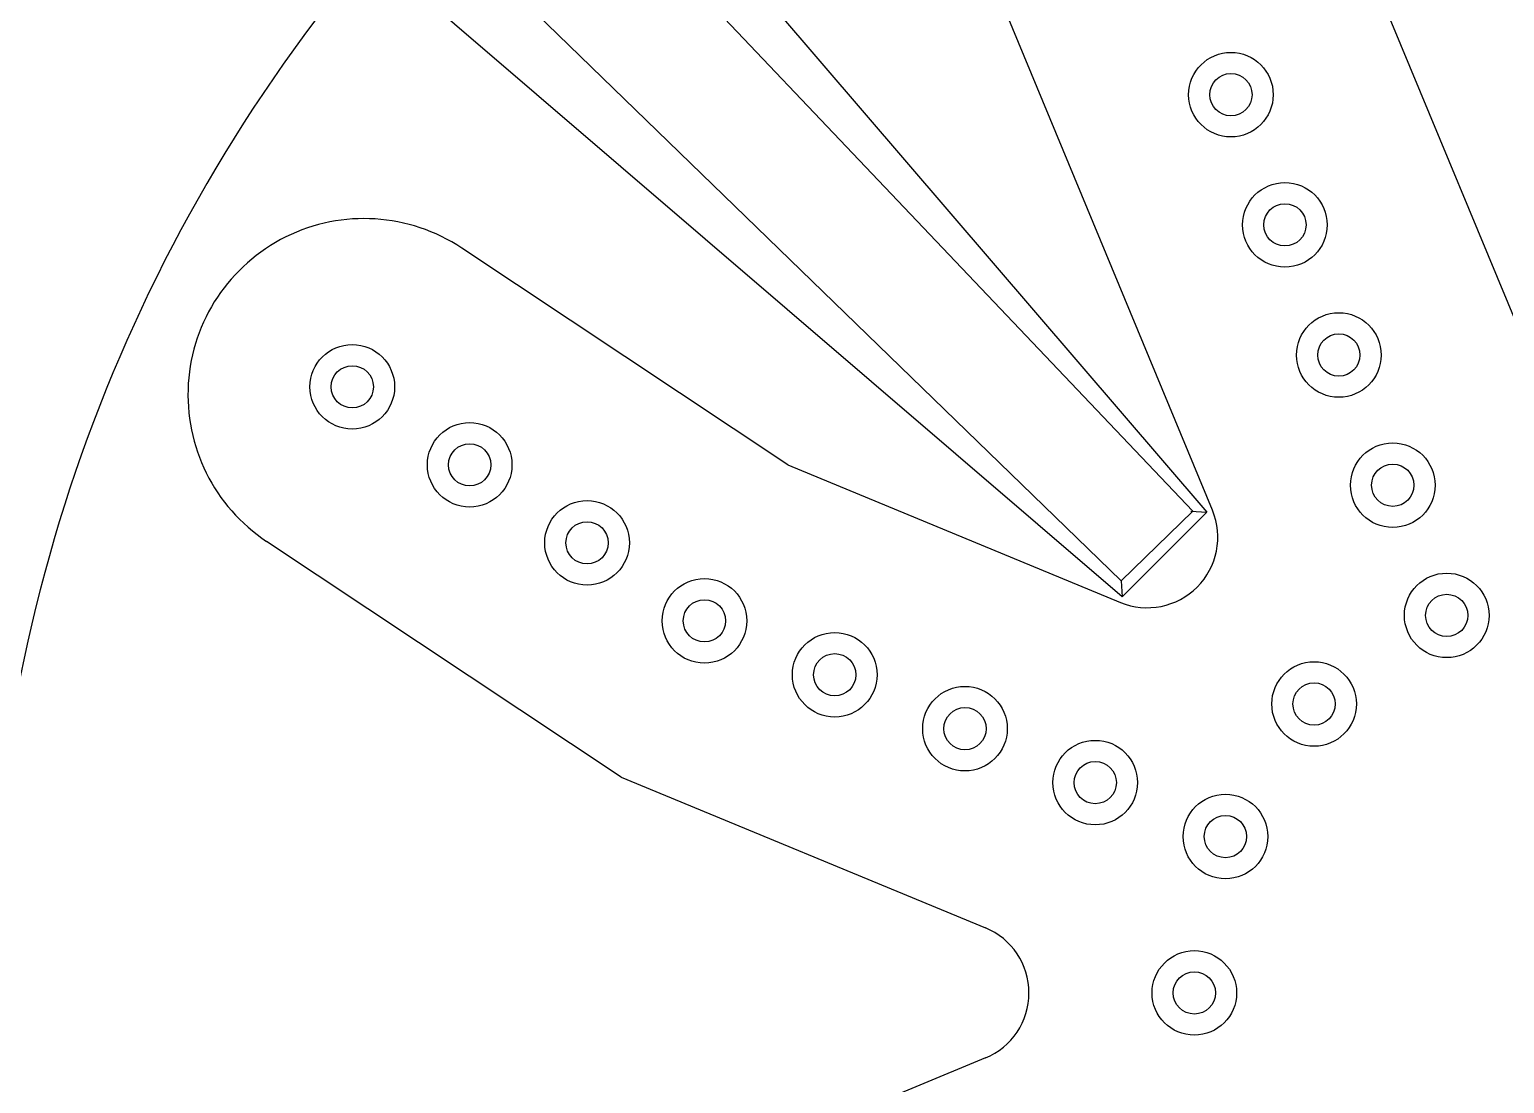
# Model space of a CAD drawing. Header units: metres. Extents: x 95 to 486, y 2972 to 3465.
# Drawn here: x 171.017 to 171.1216, y 3042.2128 to 3042.2876 of the extents above; entities that cross this region are included whole.
import ezdxf

# ---------------------------------------------------------------- set-up
doc = ezdxf.new("R2010")
doc.units = ezdxf.units.M
for name, color, linetype in [('E_INOXIGAS', 1, 'Continuous'), ('INOXI', 1, 'Continuous'), ('XX', 2, 'Continuous')]:
    doc.layers.add(name, color=color, linetype=linetype)

# ---------------------------------------------------------------- blocks, each defined once
blk = doc.blocks.new('A$C607D168B')
at = {"color": 8}
for p, q in [((-0.004619195644346874, -0.1174335113702014), (-0.02576293848099542, -0.06638800065463535)), ((0.01532243876324824, -0.09159457210137223), (0.03204493645493312, -0.06644232022273489)), ((0.0374882789395512, -0.1034096483701683), (0.05286362422180879, -0.08028364384677111)), ((0.01532243876324824, -0.09159457210137223), (0.00461959968076453, -0.1174335113702014)), ((0.0374882789395512, -0.1034096483701683), (0.02771658799354704, -0.1270005971793289)), ((0.03424940281792832, -0.133533412003711), (0.08529491353349528, -0.1123896691670625)), ((0.04381648862705578, -0.1566304003164936), (0.09486199934262274, -0.135486657479845))]:
    blk.add_line(p, q, dxfattribs=at)
for centre, radius in [((0.04301494720024301, -0.07251968491551697), 0.003), ((0.04301494720024301, -0.07251968491551697), 0.003), ((0.04301494720024301, -0.07251968491551697), 0.003), ((0.04301494720024301, -0.07251968491551697), 0.003), ((0.04301494720024301, -0.07251968491551697), 0.003), ((0.04301494720024301, -0.07251968491551697), 0.003), ((0.04301494720024301, -0.07251968491551697), 0.003), ((0.04301494720024301, -0.07251968491551697), 0.003), ((0.04301494720024301, -0.07251968491551697), 0.003), ((0.04301494720024301, -0.07251968491551697), 0.003), ((0.04301494720024301, -0.07251968491551697), 0.003), ((0.04301494720024301, -0.07251968491551697), 0.003), ((0.04301494720024301, -0.07251968491551697), 0.003), ((0.04301494720024301, -0.07251968491551697), 0.003), ((0.04301494720024301, -0.07251968491551697), 0.003), ((0.04301494720024301, -0.07251968491551697), 0.003), ((0.04301494720024301, -0.07251968491551697), 0.0015), ((0.04301494720024301, -0.07251968491551697), 0.0015), ((0.04301494720024301, -0.07251968491551697), 0.0015), ((0.04301494720024301, -0.07251968491551697), 0.0015), ((0.04301494720024301, -0.07251968491551697), 0.0015), ((0.04301494720024301, -0.07251968491551697), 0.0015), ((0.04301494720024301, -0.07251968491551697), 0.0015), ((0.04301494720024301, -0.07251968491551697), 0.0015), ((0.04301494720024301, -0.07251968491551697), 0.0015), ((0.04301494720024301, -0.07251968491551697), 0.0015), ((0.04301494720024301, -0.07251968491551697), 0.0015), ((0.04301494720024301, -0.07251968491551697), 0.0015), ((0.04301494720024301, -0.07251968491551697), 0.0015), ((0.04301494720024301, -0.07251968491551697), 0.0015), ((0.04301494720024301, -0.07251968491551697), 0.0015), ((0.04301494720024301, -0.07251968491551697), 0.0015), ((0.03747841775062888, -0.08084716002226866), 0.003), ((0.03747841775062888, -0.08084716002226866), 0.003), ((0.03747841775062888, -0.08084716002226866), 0.003), ((0.03747841775062888, -0.08084716002226866), 0.003), ((0.03747841775062888, -0.08084716002226866), 0.003), ((0.03747841775062888, -0.08084716002226866), 0.003), ((0.03747841775062888, -0.08084716002226866), 0.003), ((0.03747841775062888, -0.08084716002226866), 0.003), ((0.03747841775062888, -0.08084716002226866), 0.003), ((0.03747841775062888, -0.08084716002226866), 0.003), ((0.03747841775062888, -0.08084716002226866), 0.003), ((0.03747841775062888, -0.08084716002226866), 0.003), ((0.03747841775062888, -0.08084716002226866), 0.003), ((0.03747841775062888, -0.08084716002226866), 0.003), ((0.03747841775062888, -0.08084716002226866), 0.003), ((0.03747841775062888, -0.08084716002226866), 0.003), ((0.03747841775062888, -0.08084716002226866), 0.0015), ((0.03747841775062888, -0.08084716002226866), 0.0015), ((0.03747841775062888, -0.08084716002226866), 0.0015), ((0.03747841775062888, -0.08084716002226866), 0.0015), ((0.03747841775062888, -0.08084716002226866), 0.0015), ((0.03747841775062888, -0.08084716002226866), 0.0015), ((0.03747841775062888, -0.08084716002226866), 0.0015), ((0.03747841775062888, -0.08084716002226866), 0.0015), ((0.03747841775062888, -0.08084716002226866), 0.0015), ((0.03747841775062888, -0.08084716002226866), 0.0015), ((0.03747841775062888, -0.08084716002226866), 0.0015), ((0.03747841775062888, -0.08084716002226866), 0.0015), ((0.03747841775062888, -0.08084716002226866), 0.0015), ((0.03747841775062888, -0.08084716002226866), 0.0015), ((0.03747841775062888, -0.08084716002226866), 0.0015), ((0.03747841775062888, -0.08084716002226866), 0.0015), ((0.03194188830101563, -0.08917463512901858), 0.003), ((0.03194188830101563, -0.08917463512901858), 0.003), ((0.03194188830101563, -0.08917463512901858), 0.003), ((0.03194188830101385, -0.08917463512901946), 0.003), ((0.03194188830101563, -0.08917463512901858), 0.003), ((0.03194188830101563, -0.08917463512901858), 0.003), ((0.03194188830101563, -0.08917463512901858), 0.003), ((0.03194188830101563, -0.08917463512901858), 0.003), ((0.03194188830101563, -0.08917463512901858), 0.003), ((0.03194188830101563, -0.08917463512901858), 0.003), ((0.03194188830101563, -0.08917463512901858), 0.003), ((0.03194188830101563, -0.08917463512901858), 0.003), ((0.03194188830101563, -0.08917463512901858), 0.003), ((0.03194188830101563, -0.08917463512901858), 0.003), ((0.03194188830101563, -0.08917463512901858), 0.003), ((0.03194188830101563, -0.08917463512901858), 0.003), ((0.03194188830101563, -0.08917463512901858), 0.0015), ((0.03194188830101563, -0.08917463512901858), 0.0015), ((0.03194188830101563, -0.08917463512901858), 0.0015), ((0.03194188830101385, -0.08917463512901946), 0.0015), ((0.03194188830101563, -0.08917463512901858), 0.0015), ((0.03194188830101563, -0.08917463512901858), 0.0015), ((0.03194188830101563, -0.08917463512901858), 0.0015), ((0.03194188830101563, -0.08917463512901858), 0.0015), ((0.03194188830101563, -0.08917463512901858), 0.0015), ((0.03194188830101563, -0.08917463512901858), 0.0015), ((0.03194188830101563, -0.08917463512901858), 0.0015), ((0.03194188830101563, -0.08917463512901858), 0.0015), ((0.03194188830101563, -0.08917463512901858), 0.0015), ((0.03194188830101563, -0.08917463512901858), 0.0015), ((0.03194188830101563, -0.08917463512901858), 0.0015), ((0.03194188830101563, -0.08917463512901858), 0.0015), ((0.02640535885140061, -0.09750211023577027), 0.003), ((0.02640535885140061, -0.09750211023577027), 0.003), ((0.02640535885140061, -0.09750211023577027), 0.003), ((0.02640535885140061, -0.09750211023577027), 0.003), ((0.02640535885140061, -0.09750211023577027), 0.003), ((0.02640535885140061, -0.09750211023577027), 0.003), ((0.02640535885140061, -0.09750211023577027), 0.003), ((0.02640535885140061, -0.09750211023577027), 0.003), ((0.02640535885140061, -0.09750211023577027), 0.003), ((0.02640535885140061, -0.09750211023577027), 0.003), ((0.02640535885140061, -0.09750211023577027), 0.003), ((0.02640535885140061, -0.09750211023577027), 0.003), ((0.02640535885140061, -0.09750211023577027), 0.003), ((0.02640535885140061, -0.09750211023577027), 0.003), ((0.02640535885140061, -0.09750211023577027), 0.003), ((0.02640535885140061, -0.09750211023577027), 0.003), ((0.02640535885140061, -0.09750211023577027), 0.0015), ((0.02640535885140061, -0.09750211023577027), 0.0015), ((0.02640535885140061, -0.09750211023577027), 0.0015), ((0.02640535885140061, -0.09750211023577027), 0.0015), ((0.02640535885140061, -0.09750211023577027), 0.0015), ((0.02640535885140061, -0.09750211023577027), 0.0015), ((0.02640535885140061, -0.09750211023577027), 0.0015), ((0.02640535885140061, -0.09750211023577027), 0.0015), ((0.02640535885140061, -0.09750211023577027), 0.0015), ((0.02640535885140061, -0.09750211023577027), 0.0015), ((0.02640535885140061, -0.09750211023577027), 0.0015), ((0.02640535885140061, -0.09750211023577027), 0.0015), ((0.02640535885140061, -0.09750211023577027), 0.0015), ((0.02640535885140061, -0.09750211023577027), 0.0015), ((0.02640535885140061, -0.09750211023577027), 0.0015), ((0.02640535885140061, -0.09750211023577027), 0.0015), ((0.02257852452774856, -0.1067409055608834), 0.003), ((0.02257852452774856, -0.1067409055608834), 0.003), ((0.02257852452774856, -0.1067409055608834), 0.003), ((0.02257852452774856, -0.1067409055608834), 0.003), ((0.02257852452774856, -0.1067409055608834), 0.003), ((0.02257852452774856, -0.1067409055608834), 0.003), ((0.02257852452774856, -0.1067409055608834), 0.003), ((0.02257852452774856, -0.1067409055608834), 0.003), ((0.02257852452774856, -0.1067409055608834), 0.003), ((0.02257852452774856, -0.1067409055608834), 0.003), ((0.02257852452774856, -0.1067409055608834), 0.003), ((0.02257852452774856, -0.1067409055608834), 0.003), ((0.02257852452774856, -0.1067409055608834), 0.003), ((0.02257852452774856, -0.1067409055608834), 0.003), ((0.02257852452774856, -0.1067409055608834), 0.003), ((0.02257852452774856, -0.1067409055608834), 0.003), ((0.02257852452774856, -0.1067409055608834), 0.0015), ((0.02257852452774856, -0.1067409055608834), 0.0015), ((0.02257852452774856, -0.1067409055608834), 0.0015), ((0.02257852452774856, -0.1067409055608834), 0.0015), ((0.02257852452774856, -0.1067409055608834), 0.0015), ((0.02257852452774856, -0.1067409055608834), 0.0015), ((0.02257852452774856, -0.1067409055608834), 0.0015), ((0.02257852452774856, -0.1067409055608834), 0.0015), ((0.02257852452774856, -0.1067409055608834), 0.0015), ((0.02257852452774856, -0.1067409055608834), 0.0015), ((0.02257852452774856, -0.1067409055608834), 0.0015), ((0.02257852452774856, -0.1067409055608834), 0.0015), ((0.02257852452774856, -0.1067409055608834), 0.0015), ((0.02257852452774856, -0.1067409055608834), 0.0015), ((0.02257852452774856, -0.1067409055608834), 0.0015), ((0.02257852452774856, -0.1067409055608834), 0.0015), ((0.01875169020409917, -0.1159797008859957), 0.003), ((0.01875169020409917, -0.1159797008859957), 0.003), ((0.01875169020409739, -0.1159797008859966), 0.003), ((0.01875169020409739, -0.1159797008859966), 0.003), ((0.01875169020409739, -0.1159797008859966), 0.003), ((0.01875169020409739, -0.1159797008859966), 0.003), ((0.01875169020409739, -0.1159797008859966), 0.003), ((0.01875169020409917, -0.1159797008859957), 0.003), ((0.01875169020409917, -0.1159797008859957), 0.003), ((0.01875169020409917, -0.1159797008859966), 0.003), ((0.01875169020409917, -0.1159797008859966), 0.003), ((0.01875169020409917, -0.1159797008859957), 0.003), ((0.01875169020409739, -0.1159797008859966), 0.003), ((0.01875169020409917, -0.1159797008859957), 0.003), ((0.01875169020409739, -0.1159797008859966), 0.003), ((0.01875169020409917, -0.1159797008859957), 0.003), ((0.01875169020409917, -0.1159797008859957), 0.0015), ((0.01875169020409917, -0.1159797008859957), 0.0015), ((0.01875169020409739, -0.1159797008859966), 0.0015), ((0.01875169020409739, -0.1159797008859966), 0.0015), ((0.01875169020409739, -0.1159797008859966), 0.0015), ((0.01875169020409739, -0.1159797008859966), 0.0015), ((0.01875169020409739, -0.1159797008859966), 0.0015), ((0.01875169020409917, -0.1159797008859957), 0.0015), ((0.01875169020409917, -0.1159797008859957), 0.0015), ((0.01875169020409917, -0.1159797008859966), 0.0015), ((0.01875169020409917, -0.1159797008859966), 0.0015), ((0.01875169020409917, -0.1159797008859957), 0.0015), ((0.01875169020409739, -0.1159797008859966), 0.0015), ((0.01875169020409917, -0.1159797008859957), 0.0015), ((0.01875169020409739, -0.1159797008859966), 0.0015), ((0.01875169020409917, -0.1159797008859957), 0.0015), ((0.01492485588044801, -0.1252184962111089), 0.003), ((0.01492485588044801, -0.1252184962111089), 0.003), ((0.01492485588044801, -0.1252184962111089), 0.003), ((0.01492485588044801, -0.1252184962111089), 0.003), ((0.01492485588044801, -0.1252184962111089), 0.003), ((0.01492485588044801, -0.1252184962111089), 0.003), ((0.01492485588044801, -0.1252184962111089), 0.003), ((0.01492485588044801, -0.1252184962111089), 0.003), ((0.01492485588044801, -0.1252184962111089), 0.003), ((0.01492485588044801, -0.1252184962111089), 0.003), ((0.01492485588044801, -0.1252184962111089), 0.003), ((0.01492485588044801, -0.1252184962111089), 0.003), ((0.01492485588044801, -0.1252184962111089), 0.003), ((0.01492485588044801, -0.1252184962111089), 0.003), ((0.01492485588044801, -0.1252184962111089), 0.003), ((0.01492485588044801, -0.1252184962111089), 0.003), ((0.01492485588044801, -0.1252184962111089), 0.0015), ((0.01492485588044801, -0.1252184962111089), 0.0015), ((0.01492485588044801, -0.1252184962111089), 0.0015), ((0.01492485588044801, -0.1252184962111089), 0.0015), ((0.01492485588044801, -0.1252184962111089), 0.0015), ((0.01492485588044801, -0.1252184962111089), 0.0015), ((0.01492485588044801, -0.1252184962111089), 0.0015), ((0.01492485588044801, -0.1252184962111089), 0.0015), ((0.01492485588044801, -0.1252184962111089), 0.0015), ((0.01492485588044801, -0.1252184962111089), 0.0015), ((0.01492485588044801, -0.1252184962111089), 0.0015), ((0.01492485588044801, -0.1252184962111089), 0.0015), ((0.01492485588044801, -0.1252184962111089), 0.0015), ((0.01492485588044801, -0.1252184962111089), 0.0015), ((0.01492485588044801, -0.1252184962111089), 0.0015), ((0.01492485588044801, -0.1252184962111089), 0.0015), ((2.020182083839472e-07, -0.1322497979790498), 0.003), ((2.020182083839472e-07, -0.1322497979790498), 0.003), ((2.020182083839472e-07, -0.1322497979790498), 0.003), ((2.020182083839472e-07, -0.1322497979790498), 0.003), ((2.020182083839472e-07, -0.1322497979790498), 0.003), ((2.020182083839472e-07, -0.1322497979790498), 0.003), ((2.020182083839472e-07, -0.1322497979790498), 0.003), ((2.020182083839472e-07, -0.1322497979790498), 0.003), ((2.020182083839472e-07, -0.1322497979790498), 0.003), ((2.020182083839472e-07, -0.1322497979790498), 0.003), ((2.020182083839472e-07, -0.1322497979790498), 0.003), ((2.020182083839472e-07, -0.1322497979790498), 0.003), ((2.020182083839472e-07, -0.1322497979790498), 0.003), ((2.020182083839472e-07, -0.1322497979790498), 0.003), ((2.020182083839472e-07, -0.1322497979790498), 0.003), ((2.020182083839472e-07, -0.1322497979790498), 0.003), ((2.020182083839472e-07, -0.1322497979790498), 0.0015), ((2.020182083839472e-07, -0.1322497979790498), 0.0015), ((2.020182083839472e-07, -0.1322497979790498), 0.0015), ((2.020182083839472e-07, -0.1322497979790498), 0.0015), ((2.020182083839472e-07, -0.1322497979790498), 0.0015), ((2.020182083839472e-07, -0.1322497979790498), 0.0015), ((2.020182083839472e-07, -0.1322497979790498), 0.0015), ((2.020182083839472e-07, -0.1322497979790498), 0.0015), ((2.020182083839472e-07, -0.1322497979790498), 0.0015), ((2.020182083839472e-07, -0.1322497979790498), 0.0015), ((2.020182083839472e-07, -0.1322497979790498), 0.0015), ((2.020182083839472e-07, -0.1322497979790498), 0.0015), ((2.020182083839472e-07, -0.1322497979790498), 0.0015), ((2.020182083839472e-07, -0.1322497979790498), 0.0015), ((2.020182083839472e-07, -0.1322497979790498), 0.0015), ((2.020182083839472e-07, -0.1322497979790498), 0.0015), ((0.01109802155679596, -0.1344572915362221), 0.003), ((0.01109802155679596, -0.1344572915362221), 0.003), ((0.01109802155679596, -0.1344572915362221), 0.003), ((0.01109802155679596, -0.1344572915362221), 0.003), ((0.01109802155679596, -0.1344572915362221), 0.003), ((0.01109802155679596, -0.1344572915362221), 0.003), ((0.01109802155679596, -0.1344572915362221), 0.003), ((0.01109802155679596, -0.1344572915362221), 0.003), ((0.01109802155679596, -0.1344572915362221), 0.003), ((0.01109802155679596, -0.1344572915362221), 0.003), ((0.01109802155679596, -0.1344572915362221), 0.003), ((0.01109802155679596, -0.1344572915362221), 0.003), ((0.01109802155679596, -0.1344572915362221), 0.003), ((0.01109802155679596, -0.1344572915362221), 0.003), ((0.01109802155679596, -0.1344572915362221), 0.003), ((0.01109802155679596, -0.1344572915362221), 0.003), ((0.06374788976148427, -0.1348446411458522), 0.003), ((0.06374788976148427, -0.1348446411458522), 0.003), ((0.06374788976148427, -0.1348446411458522), 0.003), ((0.06374788976148427, -0.1348446411458522), 0.003), ((0.06374788976148427, -0.1348446411458522), 0.003), ((0.06374788976148427, -0.1348446411458522), 0.003), ((0.06374788976148427, -0.1348446411458522), 0.003), ((0.06374788976148427, -0.1348446411458522), 0.003), ((0.06374788976148427, -0.1348446411458522), 0.003), ((0.06374788976148427, -0.1348446411458522), 0.003), ((0.06374788976148427, -0.1348446411458522), 0.003), ((0.06374788976148427, -0.1348446411458522), 0.003), ((0.06374788976148427, -0.1348446411458522), 0.003), ((0.06374788976148427, -0.1348446411458522), 0.003), ((0.06374788976148427, -0.1348446411458522), 0.003), ((0.06374788976148427, -0.1348446411458522), 0.003), ((0.01109802155679596, -0.1344572915362221), 0.0015), ((0.01109802155679596, -0.1344572915362221), 0.0015), ((0.01109802155679596, -0.1344572915362221), 0.0015), ((0.01109802155679596, -0.1344572915362221), 0.0015), ((0.01109802155679596, -0.1344572915362221), 0.0015), ((0.01109802155679596, -0.1344572915362221), 0.0015), ((0.01109802155679596, -0.1344572915362221), 0.0015), ((0.01109802155679596, -0.1344572915362221), 0.0015), ((0.01109802155679596, -0.1344572915362221), 0.0015), ((0.01109802155679596, -0.1344572915362221), 0.0015), ((0.01109802155679596, -0.1344572915362221), 0.0015), ((0.01109802155679596, -0.1344572915362221), 0.0015), ((0.01109802155679596, -0.1344572915362221), 0.0015), ((0.01109802155679596, -0.1344572915362221), 0.0015), ((0.01109802155679596, -0.1344572915362221), 0.0015), ((0.01109802155679596, -0.1344572915362221), 0.0015), ((0.06374788976148427, -0.1348446411458522), 0.0015), ((0.06374788976148427, -0.1348446411458522), 0.0015), ((0.06374788976148427, -0.1348446411458522), 0.0015), ((0.06374788976148427, -0.1348446411458522), 0.0015), ((0.06374788976148427, -0.1348446411458522), 0.0015), ((0.06374788976148427, -0.1348446411458522), 0.0015), ((0.06374788976148427, -0.1348446411458522), 0.0015), ((0.06374788976148427, -0.1348446411458522), 0.0015), ((0.06374788976148427, -0.1348446411458522), 0.0015), ((0.06374788976148427, -0.1348446411458522), 0.0015), ((0.06374788976148427, -0.1348446411458522), 0.0015), ((0.06374788976148427, -0.1348446411458522), 0.0015), ((0.06374788976148427, -0.1348446411458522), 0.0015), ((0.06374788976148427, -0.1348446411458522), 0.0015), ((0.06374788976148427, -0.1348446411458522), 0.0015), ((0.06374788976148427, -0.1348446411458522), 0.0015), ((0.05450909443637553, -0.1386714754695086), 0.003), ((0.05450909443637553, -0.1386714754695086), 0.003), ((0.05450909443637553, -0.1386714754695086), 0.003), ((0.05450909443637553, -0.1386714754695086), 0.003), ((0.05450909443637553, -0.1386714754695086), 0.003), ((0.05450909443637553, -0.1386714754695086), 0.003), ((0.05450909443637553, -0.1386714754695086), 0.003), ((0.05450909443637553, -0.1386714754695086), 0.003), ((0.05450909443637553, -0.1386714754695086), 0.003), ((0.05450909443637553, -0.1386714754695086), 0.003), ((0.05450909443637553, -0.1386714754695086), 0.003), ((0.05450909443637553, -0.1386714754695086), 0.003), ((0.05450909443637553, -0.1386714754695086), 0.003), ((0.05450909443637553, -0.1386714754695086), 0.003), ((0.05450909443637553, -0.1386714754695086), 0.003), ((0.05450909443637553, -0.1386714754695086), 0.003), ((0.02050629867261833, -0.1407437013246398), 0.003), ((0.02050629867261833, -0.1407437013246398), 0.003), ((0.02050629867261833, -0.1407437013246398), 0.003), ((0.02050629867261833, -0.1407437013246398), 0.003), ((0.02050629867261833, -0.1407437013246398), 0.003), ((0.02050629867261833, -0.1407437013246398), 0.003), ((0.02050629867261833, -0.1407437013246398), 0.003), ((0.02050629867261833, -0.1407437013246398), 0.003), ((0.02050629867261833, -0.1407437013246398), 0.003), ((0.02050629867261833, -0.1407437013246398), 0.003), ((0.02050629867261833, -0.1407437013246398), 0.003), ((0.02050629867261833, -0.1407437013246398), 0.003), ((0.02050629867261833, -0.1407437013246398), 0.003), ((0.02050629867261833, -0.1407437013246398), 0.003), ((0.02050629867261833, -0.1407437013246398), 0.003), ((0.02050629867261833, -0.1407437013246398), 0.003), ((0.05450909443637553, -0.1386714754695086), 0.0015), ((0.05450909443637553, -0.1386714754695086), 0.0015), ((0.05450909443637553, -0.1386714754695086), 0.0015), ((0.05450909443637553, -0.1386714754695086), 0.0015), ((0.05450909443637553, -0.1386714754695086), 0.0015), ((0.05450909443637553, -0.1386714754695086), 0.0015), ((0.05450909443637553, -0.1386714754695086), 0.0015), ((0.05450909443637553, -0.1386714754695086), 0.0015), ((0.05450909443637553, -0.1386714754695086), 0.0015), ((0.05450909443637553, -0.1386714754695086), 0.0015), ((0.05450909443637553, -0.1386714754695086), 0.0015), ((0.05450909443637553, -0.1386714754695086), 0.0015), ((0.05450909443637553, -0.1386714754695086), 0.0015), ((0.05450909443637553, -0.1386714754695086), 0.0015), ((0.05450909443637553, -0.1386714754695086), 0.0015), ((0.05450909443637553, -0.1386714754695086), 0.0015), ((0.02050629867261833, -0.1407437013246398), 0.0015), ((0.02050629867261833, -0.1407437013246398), 0.0015), ((0.02050629867261833, -0.1407437013246398), 0.0015), ((0.02050629867261833, -0.1407437013246398), 0.0015), ((0.02050629867261833, -0.1407437013246398), 0.0015), ((0.02050629867261833, -0.1407437013246398), 0.0015), ((0.02050629867261833, -0.1407437013246398), 0.0015), ((0.02050629867261833, -0.1407437013246398), 0.0015), ((0.02050629867261833, -0.1407437013246398), 0.0015), ((0.02050629867261833, -0.1407437013246398), 0.0015), ((0.02050629867261833, -0.1407437013246398), 0.0015), ((0.02050629867261833, -0.1407437013246398), 0.0015), ((0.02050629867261833, -0.1407437013246398), 0.0015), ((0.02050629867261833, -0.1407437013246398), 0.0015), ((0.02050629867261833, -0.1407437013246398), 0.0015), ((0.02050629867261833, -0.1407437013246398), 0.0015), ((0.04527029911126235, -0.1424983097931598), 0.003), ((0.04527029911126235, -0.1424983097931598), 0.003), ((0.04527029911126235, -0.1424983097931598), 0.003), ((0.04527029911126057, -0.1424983097931607), 0.003), ((0.04527029911126235, -0.1424983097931598), 0.003), ((0.04527029911126235, -0.1424983097931598), 0.003), ((0.04527029911126057, -0.1424983097931607), 0.003), ((0.04527029911126235, -0.1424983097931598), 0.003), ((0.04527029911126235, -0.1424983097931598), 0.003), ((0.04527029911126057, -0.1424983097931607), 0.003), ((0.04527029911126057, -0.1424983097931607), 0.003), ((0.04527029911126057, -0.1424983097931607), 0.003), ((0.04527029911126057, -0.1424983097931607), 0.003), ((0.04527029911126057, -0.1424983097931607), 0.003), ((0.04527029911126235, -0.1424983097931598), 0.003), ((0.04527029911126235, -0.1424983097931598), 0.003), ((0.04527029911126235, -0.1424983097931598), 0.0015), ((0.04527029911126235, -0.1424983097931598), 0.0015), ((0.04527029911126235, -0.1424983097931598), 0.0015), ((0.04527029911126057, -0.1424983097931607), 0.0015), ((0.04527029911126235, -0.1424983097931598), 0.0015), ((0.04527029911126235, -0.1424983097931598), 0.0015), ((0.04527029911126057, -0.1424983097931607), 0.0015), ((0.04527029911126235, -0.1424983097931598), 0.0015), ((0.04527029911126235, -0.1424983097931598), 0.0015), ((0.04527029911126057, -0.1424983097931607), 0.0015), ((0.04527029911126057, -0.1424983097931607), 0.0015), ((0.04527029911126057, -0.1424983097931607), 0.0015), ((0.04527029911126057, -0.1424983097931607), 0.0015), ((0.04527029911126057, -0.1424983097931607), 0.0015), ((0.04527029911126235, -0.1424983097931598), 0.0015), ((0.04527029911126235, -0.1424983097931598), 0.0015), ((0.03603150378614828, -0.146325144116811), 0.003), ((0.03603150378614828, -0.146325144116811), 0.003), ((0.03603150378614828, -0.146325144116811), 0.003), ((0.03603150378614828, -0.146325144116811), 0.003), ((0.03603150378614828, -0.146325144116811), 0.003), ((0.03603150378614828, -0.146325144116811), 0.003), ((0.03603150378614828, -0.146325144116811), 0.003), ((0.03603150378614828, -0.146325144116811), 0.003), ((0.03603150378614828, -0.146325144116811), 0.003), ((0.03603150378614828, -0.146325144116811), 0.003), ((0.03603150378614828, -0.146325144116811), 0.003), ((0.03603150378614828, -0.146325144116811), 0.003), ((0.03603150378614828, -0.146325144116811), 0.003), ((0.03603150378614828, -0.146325144116811), 0.003), ((0.03603150378614828, -0.146325144116811), 0.003), ((0.03603150378614828, -0.146325144116811), 0.003), ((0.03603150378614828, -0.146325144116811), 0.0015), ((0.03603150378614828, -0.146325144116811), 0.0015), ((0.03603150378614828, -0.146325144116811), 0.0015), ((0.03603150378614828, -0.146325144116811), 0.0015), ((0.03603150378614828, -0.146325144116811), 0.0015), ((0.03603150378614828, -0.146325144116811), 0.0015), ((0.03603150378614828, -0.146325144116811), 0.0015), ((0.03603150378614828, -0.146325144116811), 0.0015), ((0.03603150378614828, -0.146325144116811), 0.0015), ((0.03603150378614828, -0.146325144116811), 0.0015), ((0.03603150378614828, -0.146325144116811), 0.0015), ((0.03603150378614828, -0.146325144116811), 0.0015), ((0.03603150378614828, -0.146325144116811), 0.0015), ((0.03603150378614828, -0.146325144116811), 0.0015), ((0.03603150378614828, -0.146325144116811), 0.0015), ((0.03603150378614828, -0.146325144116811), 0.0015), ((0.02679270846103599, -0.1501519784404621), 0.003), ((0.02679270846103599, -0.1501519784404621), 0.003), ((0.02679270846103599, -0.1501519784404621), 0.003), ((0.02679270846103599, -0.1501519784404621), 0.003), ((0.02679270846103599, -0.1501519784404621), 0.003), ((0.02679270846103599, -0.1501519784404621), 0.003), ((0.02679270846103599, -0.1501519784404621), 0.003), ((0.02679270846103599, -0.1501519784404621), 0.003), ((0.02679270846103599, -0.1501519784404621), 0.003), ((0.02679270846103599, -0.1501519784404621), 0.003), ((0.02679270846103599, -0.1501519784404621), 0.003), ((0.02679270846103599, -0.1501519784404621), 0.003), ((0.02679270846103599, -0.1501519784404621), 0.003), ((0.02679270846103599, -0.1501519784404621), 0.003), ((0.02679270846103599, -0.1501519784404621), 0.003), ((0.02679270846103599, -0.1501519784404621), 0.003), ((0.02679270846103599, -0.1501519784404621), 0.003), ((0.02679270846103599, -0.1501519784404621), 0.003), ((0.02679270846103599, -0.1501519784404621), 0.003), ((0.02679270846103599, -0.1501519784404621), 0.003), ((0.02679270846103599, -0.1501519784404621), 0.003), ((0.02679270846103599, -0.1501519784404621), 0.003), ((0.02679270846103599, -0.1501519784404621), 0.003), ((0.02679270846103599, -0.1501519784404621), 0.003), ((0.02679270846103599, -0.1501519784404621), 0.003), ((0.02679270846103599, -0.1501519784404621), 0.003), ((0.02679270846103599, -0.1501519784404621), 0.003), ((0.02679270846103599, -0.1501519784404621), 0.003), ((0.02679270846103599, -0.1501519784404621), 0.003), ((0.02679270846103599, -0.1501519784404621), 0.003), ((0.02679270846103599, -0.1501519784404621), 0.003), ((0.02679270846103599, -0.1501519784404621), 0.003), ((0.02679270846103599, -0.1501519784404621), 0.0015), ((0.02679270846103599, -0.1501519784404621), 0.0015), ((0.02679270846103599, -0.1501519784404621), 0.0015), ((0.02679270846103599, -0.1501519784404621), 0.0015), ((0.02679270846103599, -0.1501519784404621), 0.0015), ((0.02679270846103599, -0.1501519784404621), 0.0015), ((0.02679270846103599, -0.1501519784404621), 0.0015), ((0.02679270846103599, -0.1501519784404621), 0.0015), ((0.02679270846103599, -0.1501519784404621), 0.0015), ((0.02679270846103599, -0.1501519784404621), 0.0015), ((0.02679270846103599, -0.1501519784404621), 0.0015), ((0.02679270846103599, -0.1501519784404621), 0.0015), ((0.02679270846103599, -0.1501519784404621), 0.0015), ((0.02679270846103599, -0.1501519784404621), 0.0015), ((0.02679270846103599, -0.1501519784404621), 0.0015), ((0.02679270846103599, -0.1501519784404621), 0.0015), ((0.02679270846103599, -0.1501519784404621), 0.0015), ((0.02679270846103599, -0.1501519784404621), 0.0015), ((0.02679270846103599, -0.1501519784404621), 0.0015), ((0.02679270846103599, -0.1501519784404621), 0.0015), ((0.02679270846103599, -0.1501519784404621), 0.0015), ((0.02679270846103599, -0.1501519784404621), 0.0015), ((0.02679270846103599, -0.1501519784404621), 0.0015), ((0.02679270846103599, -0.1501519784404621), 0.0015), ((0.02679270846103599, -0.1501519784404621), 0.0015), ((0.02679270846103599, -0.1501519784404621), 0.0015), ((0.02679270846103599, -0.1501519784404621), 0.0015), ((0.02679270846103599, -0.1501519784404621), 0.0015), ((0.02679270846103599, -0.1501519784404621), 0.0015), ((0.02679270846103599, -0.1501519784404621), 0.0015), ((0.02679270846103599, -0.1501519784404621), 0.0015), ((0.02679270846103599, -0.1501519784404621), 0.0015)]:
    blk.add_circle(centre, radius, dxfattribs=at)
for centre, radius, start, end in [((0.04245428033837051, -0.07336298203475256), 0.01249999999999999, 326.382016987149, 146.3820169871491), ((2.020182083839472e-07, -0.1155200942083763), 0.005, 202.5, 337.500000000018), ((0.03233598565610318, -0.1289140143411549), 0.005, 157.500000000018, 292.4999999999999)]:
    blk.add_arc(centre, radius, start, end, dxfattribs=at)
at = {"layer": 'INOXI', "color": 8}
for p, q in [((0.02924854033176416, -0.1270517121998864), (0.02811342788220372, -0.1271235167830582)), ((0.03419828780010903, -0.1320014596682313), (0.03412607917766763, -0.1331361680785221))]:
    blk.add_line(p, q, dxfattribs=at)
blk.add_lwpolyline([(0.03412607917755395, -0.1331361680785221), (0.02811342788209004, -0.1271235167830582), (0.07390626775554665, -0.07379650615075661), (0.1004380503874245, -0.04983995541533659), (0.1490280567699074, 0), (0.1987499999999045, 0), (0.1987499999999045, -0.01900000000000546), (0.1568972826511299, -0.01900000000000546), (0.1114717286905034, -0.06088041445366343), (0.08749538290464898, -0.08739332819345691), (0.03412607917755395, -0.1331361680785221)], dxfattribs=at)
at = {"layer": 'INOXI', "color": 9}
blk.add_lwpolyline([(0.1962499999999636, -0.00250000000005457), (0.1501005050632784, -0.00250000000005457), (0.02924854033176416, -0.1270517121998864), (0.03418906781462283, -0.1321463453431306), (0.1558994949365342, -0.01649999999995089), (0.1962499999999636, -0.01649999999995089), (0.1962499999999636, -0.00250000000005457), (0.1962499999999636, -0.00250000000005457)], dxfattribs=at)
at = {"layer": 'INOXI', "color": 8}
for start, end in [(90, 130.2008926530499), (49.79910734694514, 90)]:
    blk.add_arc((0, -0.1612499999999955), 0.1145, start, end, dxfattribs=at)
blk = doc.blocks.new('A-800-2H')
at = {"layer": 'XX', "color": 81, "ltscale": 0.5}
blk.add_blockref('A$C607D168B', (0.1999995432381012, -0.05499999999956184), dxfattribs=at)

msp = doc.modelspace()

# ---------------------------------------------------------------- block references
at = {"layer": 'E_INOXIGAS', "rotation": 90}
msp.add_blockref('A-800-2H', (170.912373225727, 3042.019251444958), dxfattribs=at)

doc.saveas('drawing.dxf')
